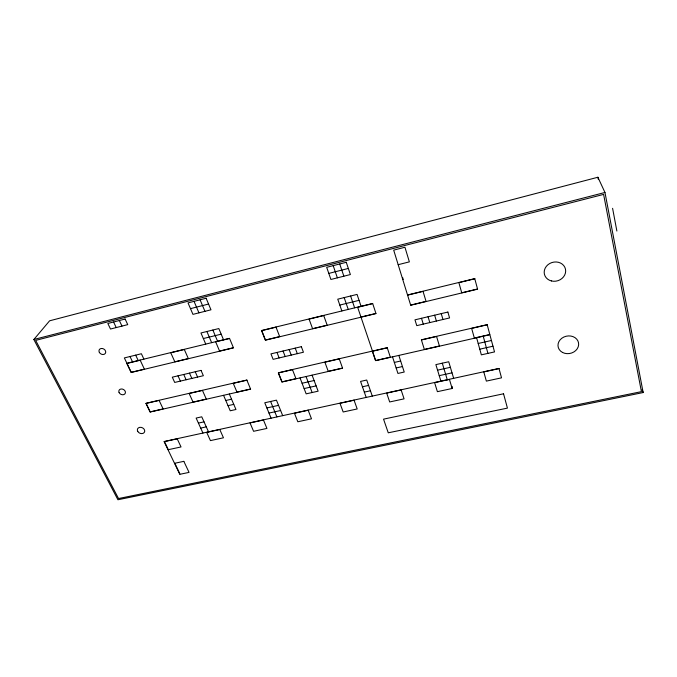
<?xml version="1.0" encoding="UTF-8"?>
<svg xmlns="http://www.w3.org/2000/svg" width="677" height="677" viewBox="0 0 677 677"><rect width="100%" height="100%" fill="white"/><g stroke="black" fill="none" stroke-linecap="round" stroke-linejoin="round"><path stroke-width="1.02" d="M33.85 339.507L49.599 320.813L597.893 177.247L604.967 192.471L643.15 392.55L117.933 499.753L33.85 339.507L604.967 192.471M190.499 308.644L208.567 304.049M328.802 273.415L348.333 268.439M398.178 264.69L409.365 261.864L404.939 247.24L393.684 250.126L410.651 305.082L426.045 301.375L423.049 291.381L407.588 295.147M203.354 338.542L221.184 334.167M339.803 305.073L359.064 300.351M229.511 338.331L126.912 363.27L124.348 357.921L141.383 353.741L143.905 359.132M261.694 330.486L372.663 303.474M407.529 294.977L474.738 278.619M360.959 317.031L375.938 313.434L372.714 303.635L357.668 307.299L372.468 351.084M131.304 372.443L233.472 347.868M265.528 340.159L375.989 313.595M410.702 305.242L477.581 289.155M146.08 403.272L246.834 380.042M278.425 372.765L387.219 347.682M421.373 339.812L487.161 324.647M150.26 411.997L250.617 389.148M282.081 381.989L342.596 368.203M375.71 360.663L489.877 334.717L494.523 351.922L481.355 354.85L476.6 337.738M225.788 400.496L231.542 399.202M302.077 383.25L314.111 380.533M394.336 362.44L400.657 361.01M478.199 343.476L491.434 340.489M228.022 405.658L233.76 404.364M304.125 388.573L316.125 385.873M396.147 367.958L402.443 366.545M479.781 349.18L492.983 346.218M198.42 423.091L204.022 421.856M266.873 407.935L278.552 405.354M362.449 386.779L368.593 385.425M437.562 370.15L450.383 367.315M200.688 428.092L206.273 426.857M268.989 413.08L280.633 410.516M364.319 392.118L370.446 390.773M439.238 375.659L452.024 372.841M164.232 441.506L498.797 368.483M452.16 388.488L437.393 391.67L434.609 382.657L449.443 379.425L452.16 388.488L452.134 386.389M126.844 363.49L131.076 372.333M145.995 403.45L150.04 411.895M164.079 441.539L179.794 474.315M113.575 321.998L116.224 327.566M130.001 356.534L132.557 361.89M119.338 320.517L121.978 326.102M135.679 355.137L138.218 360.511M178.009 375.828L180.395 381.1M202.939 433.052L196.135 418.073L201.754 416.82L208.524 431.841M183.729 374.474L186.107 379.763M189.475 373.12L191.845 378.418M195.238 371.758L197.591 377.072M223.545 395.317L230.231 410.778L235.96 409.5L229.317 393.997M205.732 344.077L200.959 332.974L218.832 328.557L223.52 339.744M194.037 301.35L198.945 312.85M206.9 331.51L211.639 342.638M200.079 299.801L204.953 311.335M212.857 330.037L217.571 341.191M271.079 418.183L264.758 402.773L276.453 400.158L282.698 415.653M270.597 401.469L276.885 416.922M261.593 330.689L265.299 340.049M278.323 372.951L281.852 381.879M276.986 352.438L279.144 357.938M283.045 351.008L285.186 356.517M289.121 349.569L291.245 355.095M300.021 377.901L306.156 393.853L318.131 391.188L312.08 375.151M295.223 348.13L297.33 353.665M306.038 376.53L312.131 392.525M642.075 389.588L643.15 392.55M366.181 397.433L360.562 381.413L366.722 380.034L372.291 396.096M341.843 310.929L337.755 299.183L357.067 294.41L361.044 306.258M333.186 265.646L337.374 277.841M344.17 297.601L348.223 309.381M339.719 263.971L343.874 276.199M350.61 296.01L354.621 307.815M372.35 351.278L375.49 360.553M392.516 356.881L397.941 373.442L404.228 372.037L398.846 355.442M402.603 277.468L403.213 279.483M440.905 381.126L435.87 364.615L448.724 361.755L453.658 378.341M421.5 318.292L423.277 324.122M442.293 363.185L447.269 379.729M428.059 316.743L429.819 322.582M434.642 315.186L436.386 321.042M441.243 313.62L442.97 319.502M483.226 336.224L487.922 353.386M597.893 177.247L598.29 179.312M612.592 208.313L616.874 231.035M603.605 194.392L35.669 340.387L118.543 498.543L641.424 391.644L603.605 194.392M125.118 319.036L107.838 323.471L110.503 329.03L127.741 324.63L125.118 319.036M206.13 298.244L188.02 302.898L192.953 314.365L210.979 309.804L206.13 298.244M346.269 262.295L326.678 267.313L330.909 279.474L350.39 274.549L346.269 262.295M140.198 360.24L126.997 363.456L131.236 372.299L144.387 369.134L140.198 360.24M184.313 349.501L170.765 352.802L174.835 361.806L188.333 358.565L184.313 349.501M229.571 338.483L215.675 341.868L219.568 351.05L233.413 347.716L229.571 338.483M276.03 327.177L261.762 330.647L265.469 340.006L279.669 336.587L276.03 327.177M323.724 315.558L309.076 319.129L312.579 328.675L327.169 325.163L323.724 315.558M474.789 278.789L458.888 282.656L461.714 292.794L477.539 288.986L474.789 278.789M201.027 370.387L172.296 377.174L174.7 382.437L203.362 375.718L201.027 370.387M301.341 346.683L270.952 353.868L273.119 359.352L303.44 352.235L301.341 346.683M447.878 312.055L414.967 319.832L416.761 325.645L449.579 317.945L447.878 312.055M159.12 400.42L146.147 403.416L150.192 411.861L163.123 408.916L159.12 400.42M202.457 390.434L189.154 393.498L193.038 402.104L206.299 399.083L202.457 390.434M246.902 380.195L233.252 383.334L236.967 392.101L250.558 389.004L246.902 380.195M292.481 369.684L278.484 372.909L282.021 381.836L295.959 378.663L292.481 369.684M339.262 358.903L324.892 362.212L328.235 371.309L342.537 368.06L339.262 358.903M387.269 347.843L372.528 351.236L375.659 360.511L390.341 357.168L387.269 347.843M436.572 336.477L421.424 339.972L424.344 349.425L439.424 345.989L436.572 336.477M487.203 324.808L471.649 328.396L474.34 338.035L489.826 334.514L487.203 324.808M177.205 438.823L164.452 441.607L168.319 449.689L181.03 446.947L177.205 438.823M219.797 429.531L206.722 432.383L210.437 440.609L223.461 437.799L219.797 429.531M263.438 420.002L250.041 422.93L253.587 431.3L266.933 428.423L263.438 420.002M308.187 410.245L294.444 413.241L297.821 421.763L311.505 418.818L308.187 410.245M354.071 400.234L339.981 403.306L343.171 411.988L357.202 408.959L354.071 400.234M401.139 389.96L386.685 393.117L389.681 401.96L404.067 398.855L401.139 389.96M499.025 368.601L483.793 371.927L486.357 381.109L501.522 377.842L499.025 368.601M183.831 461.342L174.818 463.246L180.09 474.255L189.061 472.394L183.831 461.342M503.544 393.786L383.546 419.148L388.26 432.815L507.428 408.113L503.544 393.786M562.477 352.421A10.4 8.818 -11.4 0 0 578.632 344.889A10.4 8.818 -11.4 0 0 563.848 337.036A10.4 8.818 -11.4 0 0 562.477 352.421M551.425 280.947A10.84 9.554 -16.2 0 0 565.473 269.133A10.84 9.554 -16.2 0 0 547.871 264.783A10.84 9.554 -16.2 0 0 551.425 280.947M137.786 431.469A3.825 3.013 23.9 0 0 144.201 432.552A3.825 3.013 23.9 0 0 141.121 427.365A3.825 3.013 23.9 0 0 137.786 431.469M119.101 392.575A3.453 2.75 26.6 0 0 124.83 393.955A3.453 2.75 26.6 0 0 122.444 389.08A3.453 2.75 26.6 0 0 119.101 392.575M99.341 352.378A3.554 2.86 29.7 0 0 105.214 353.555A3.554 2.86 29.7 0 0 102.481 348.52A3.554 2.86 29.7 0 0 99.341 352.378"/></g></svg>
